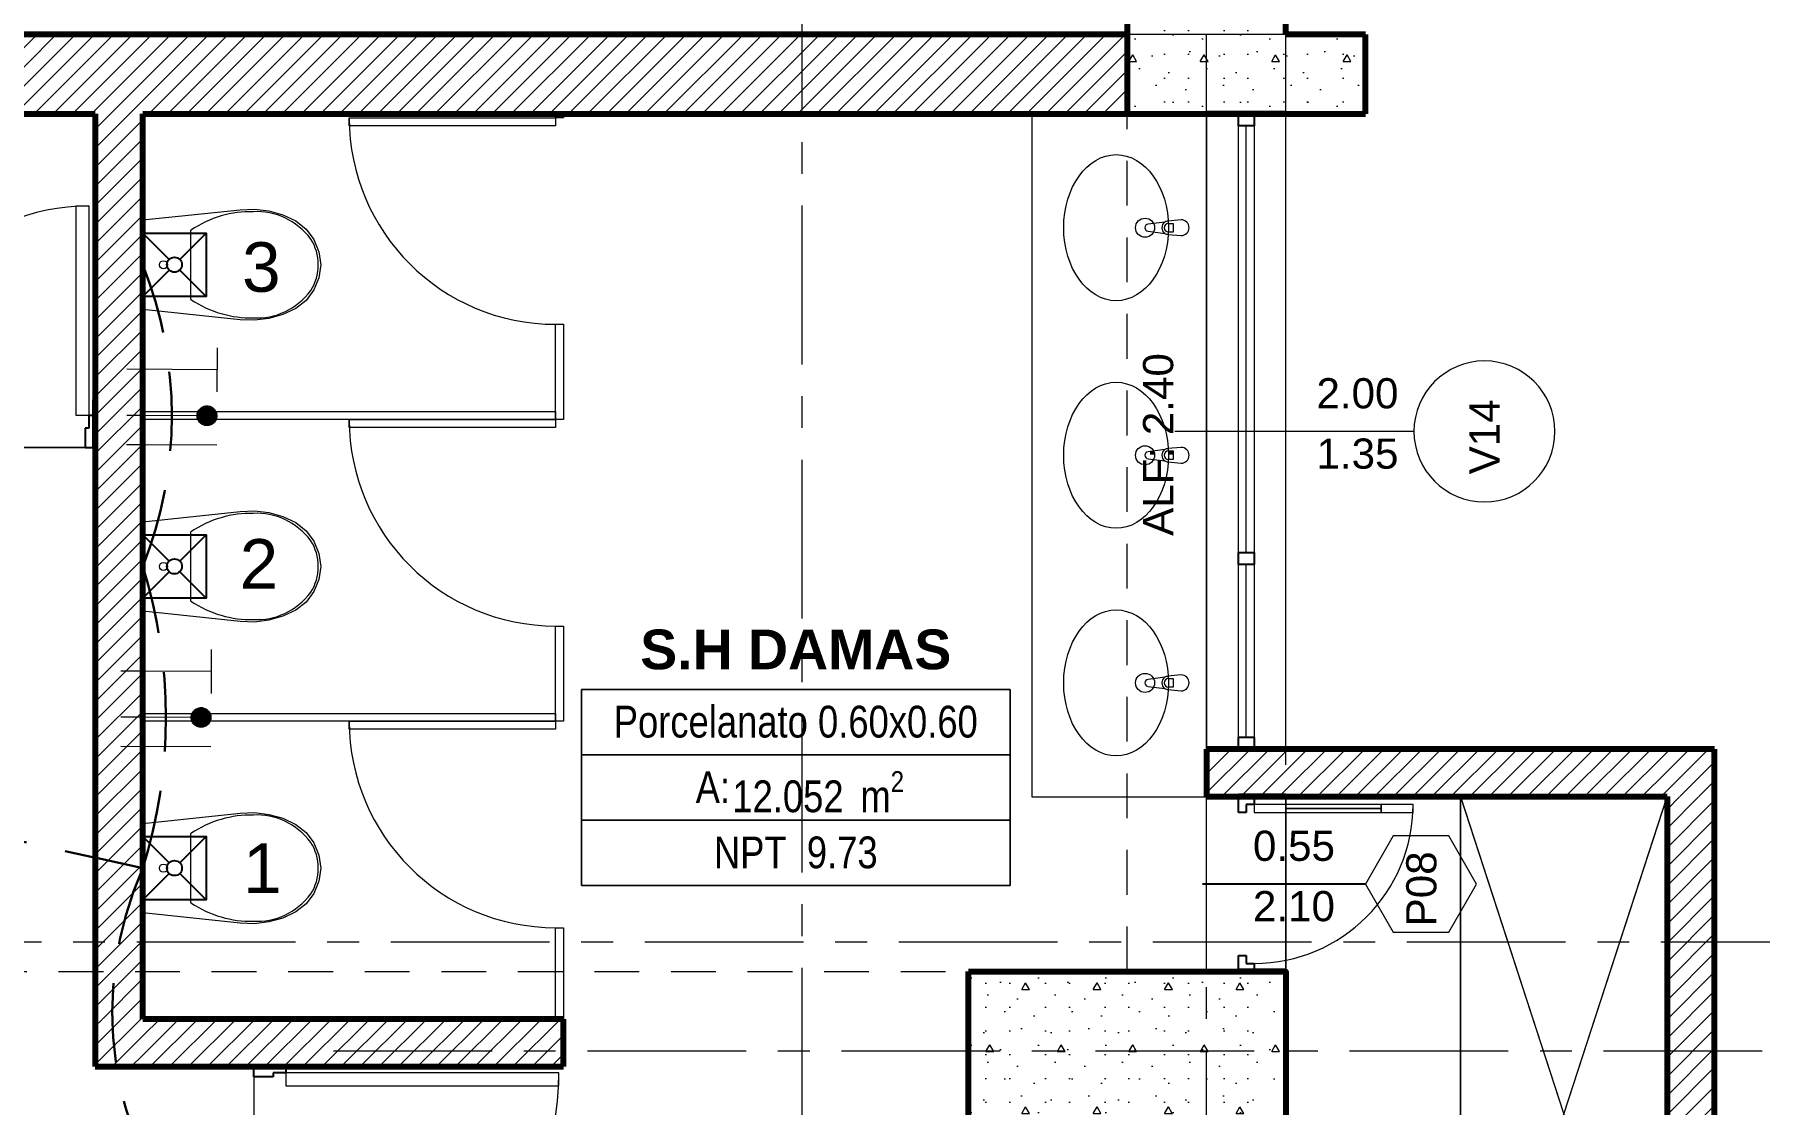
# Model space of a CAD drawing. Header units: inches. Extents: x -19 to 5698, y -728 to 92.
# Drawn here: x 232.63 to 238.06, y 16.98 to 20.35 of the extents above; entities that cross this region are included whole.
import ezdxf

# ---------------------------------------------------------------- set-up
doc = ezdxf.new("R2010")
doc.units = ezdxf.units.IN
doc.header["$MEASUREMENT"] = 0
doc.set_wipeout_variables(frame=1)
for name, pattern in [('ACAD_ISO04W100', [30, 24, -3, 0, -3]), ('HIDDEN', [0.375, 0.25, -0.125]), ('Hidden Line', [0.195611, 0.141111, -0.0545]), ('Línea Oculta', [0.195611, 0.141111, -0.0545]), ('Punto & Raya', [0.65, 0.5, -0.075, 0, -0.075]), ('Rayas', [0.282222, 0.141111, -0.141111]), ('RAYITAS', [0.375, 0.25, -0.125]), ('Wipeout_Contour', [1, 0, -1])]:
    doc.linetypes.add(name, pattern=pattern)
for name, color, linetype, lineweight in [('00 conduct tomacorr', 120, 'HIDDEN', 30), ('00 IE LUZ EMERGENCIA', 253, 'Continuous', 0), ('T-TECHO-E', 150, 'Continuous', 20), ('TOMACORRIENTE', 22, 'RAYITAS', 9)]:
    doc.layers.add(name, color=color, linetype=linetype, lineweight=lineweight)
for name, color, linetype in [('02 _ ARQ _ ALB _ Ejes Generales', 251, 'Continuous'), ('02 _ ARQ _ ZON _ Espacio.3D', 7, 'Continuous'), ('08 _ STR _ EXT _ 06 Columnas', 7, 'Continuous'), ('08 _ STR _ EXT _ 06 Elementos de Fachada', 7, 'Continuous'), ('08 _ STR _ EXT _ 07 Losa Aligerada', 7, 'Continuous'), ('08 _ STR _ EXT _ 09 Vigas', 251, 'Continuous'), ('Dibujo 2D - General', 7, 'Continuous'), ('Estructura - 04 MURO', 7, 'Continuous'), ('Fluxometro E. Baño', 140, 'Continuous'), ('Fluxometro E. Mingitorio', 117, 'Continuous'), ('Interior - Sanitarios', 7, 'Continuous'), ('Marcador - Secciones', 7, 'Continuous')]:
    doc.layers.add(name, color=color, linetype=linetype)
doc.styles.add('Annotative', font='arial.ttf')
doc.styles.add('Estilo_Generado_4', font='swisse.ttf')
doc.styles.add('Estilo_Generado_8', font='arialbd.ttf')
doc.styles.add('Estilo_Generado_9', font='ARIALN.TTF')
pattern_1 = [(0, (185.00004, 1e-08), (0, 0.3897114), [0.024375, -0.200625]), (0, (185.11254, 0.19486), (0, 0.3897114), [0.024375, -0.200625]), (60, (185.00004, 1e-08), (-0.3375, 0.1948557), [0.024375, -0.200625]), (60, (185.22504, 1e-08), (-0.3375, 0.1948557), [0.024375, -0.200625]), (120, (185.0244, 1e-08), (0.3375, 0.1948557), [0.024375, -0.200625]), (120, (185.2494, 1e-08), (0.3375, 0.1948557), [0.024375, -0.200625]), (0, (185.00004, 0.0375), (0, 0.075), [0, -0.075, 0, -0.1125]), (45, (185.03754, 0.0375), (-0.05303301, 0.05303301), [0, -0.05625, 0, -0.09375])]
pattern_2 = [(45, (185.00004, 1e-08), (-0.030052038, 0.030052038), [])]

# ---------------------------------------------------------------- blocks, each defined once
blk = doc.blocks.new('Flux E Baño')
at = {"layer": 'Fluxometro E. Baño'}
for p, q in [((-0.075, 0.15), (-0.0126, 0.0876)), ((0.075, 0.15), (0.0126, 0.0876)), ((-0.0126, 0.0624), (-0.075, 0)), ((0.0126, 0.0624), (0.075, 0))]:
    blk.add_line(p, q, dxfattribs=at)
blk.add_lwpolyline([(-0.075, 0.15), (0.075, 0.15), (0.075, 0), (-0.075, 0)], close=True, dxfattribs=at)
at = {"layer": 'Fluxometro E. Baño', "color": 242, "true_color": 0xcd2027}
blk.add_circle((0, 0.075), 0.0178, dxfattribs=at)
blk = doc.blocks.new('a')
at = {"layer": 'TOMACORRIENTE', "ltscale": 0.05}
h = blk.add_hatch(color=4, dxfattribs=at)
edge = h.paths.add_edge_path()
edge.add_arc((0, 0.0752), 0.0211, 0, 360)
at = {"layer": 'TOMACORRIENTE', "color": 4}
for p, q in [((-0.1455, 0.0963), (-0.0515, 0.0963)), ((-0.0985, 0.0963), (-0.0985, -0.0966)), ((0, 0.0963), (0, -0.0963)), ((0.0623, -0.0963), (0.0623, 0.0963))]:
    blk.add_line(p, q, dxfattribs=at)
blk.add_circle((0, 0.0752), 0.0211, dxfattribs=at)
blk = doc.blocks.new('CABLE 3FACE')
at = {"layer": 'T-TECHO-E', "rotation": 59.94170052614085}
blk.add_blockref('a', (0, 0), dxfattribs=at)

msp = doc.modelspace()

# ---------------------------------------------------------------- hatches: boundary and pattern name
at = {"layer": '08 _ STR _ EXT _ 06 Columnas', "linetype": 'Continuous', "lineweight": 9}
h = msp.add_hatch(dxfattribs=at)
h.set_pattern_fill('HORMIGÓN_EN_MASA_0002', style=0, pattern_type=2)
h.set_pattern_definition(pattern_1)
h.paths.add_polyline_path([(235.57, 17.4), (235.57, 16.9), (236.07, 16.9), (236.07, 16.4), (236.57, 16.4), (236.57, 17.4)])
at = {"layer": '08 _ STR _ EXT _ 06 Elementos de Fachada', "linetype": 'Continuous', "lineweight": 9}
h = msp.add_hatch(dxfattribs=at)
h.set_pattern_fill('HORMIGÓN_EN_MASA_0002', color=250, style=0, pattern_type=2)
h.set_pattern_definition(pattern_1)
h.paths.add_polyline_path([(236.57, 20.1), (236.82, 20.1), (236.82, 20.35), (236.57, 20.35)])

# ---------------------------------------------------------------- linework, layer by layer
at = {"layer": '02 _ ARQ _ ZON _ Espacio.3D', "color": 251, "linetype": 'Continuous', "lineweight": 13}
for p, q in [((235.7014, 18.2878), (234.3511, 18.2878)), ((234.3511, 18.2878), (234.3511, 17.6701)), ((234.3511, 18.2878), (235.7014, 18.2878)), ((234.3511, 18.0819), (234.3511, 18.2878)), ((235.7014, 17.6701), (235.7014, 18.2878)), ((235.7014, 18.2878), (235.7014, 18.0819)), ((235.7014, 18.0819), (234.3511, 18.0819)), ((234.3511, 18.0819), (235.7014, 18.0819)), ((234.3511, 17.876), (234.3511, 18.0819)), ((235.7014, 18.0819), (235.7014, 17.876)), ((235.7014, 17.876), (234.3511, 17.876)), ((234.3511, 17.876), (235.7014, 17.876)), ((234.3511, 17.6701), (234.3511, 17.876)), ((235.7014, 17.876), (235.7014, 17.6701)), ((234.3511, 17.6701), (235.7014, 17.6701)), ((235.7014, 17.6701), (234.3511, 17.6701))]:
    msp.add_line(p, q, dxfattribs=at)
at = {"layer": '02 _ ARQ _ ZON _ Espacio.3D', "color": 254, "linetype": 'Continuous', "lineweight": 0, "flags": 128}
msp.add_lwpolyline([(205.07, 17.4), (229.57, 17.4), (229.57, 16.25), (230.77, 16.25), (230.77, 15.5372), (232.42, 15.5372), (232.42, 15.1499), (233.32, 15.1499), (233.3204, 17.1), (232.82, 17.1), (232.82, 19.05), (230.67, 19.05), (230.67, 20.35), (231.67, 20.35), (231.67, 22.25), (231.17, 22.25), (231.17, 22.7), (231.67, 22.7), (231.67, 24.4), (231.17, 24.4), (231.17, 24.85), (231.67, 24.85), (231.67, 29.7), (208.07, 29.7)], dxfattribs=at)
at = {"layer": '02 _ ARQ _ ZON _ Espacio.3D', "color": 9, "linetype": 'Continuous', "lineweight": 5, "flags": 128}
for points in [[(230.82, 19.2), (232.12, 19.2), (232.12, 19.05), (232.82, 19.05), (232.82, 20.1), (230.82, 20.1)], [(232.97, 20.1), (232.97, 17.2499), (234.295, 17.2499), (234.295, 17.0999), (233.32, 17.0999), (233.32, 16.1999), (236.32, 16.1999), (236.32, 16.4), (236.07, 16.4), (236.07, 16.9), (235.57, 16.9), (235.57, 17.4), (236.32, 17.4), (236.32, 20.1)]]:
    msp.add_lwpolyline(points, close=True, dxfattribs=at)
at = {"layer": '08 _ STR _ EXT _ 06 Columnas', "color": 7, "linetype": 'Continuous', "lineweight": 80, "flags": 128}
msp.add_lwpolyline([(236.57, 20.1), (236.57, 20.1)], dxfattribs=at)
msp.add_lwpolyline([(235.57, 17.4), (236.57, 17.4), (236.57, 16.4), (236.07, 16.4), (236.07, 16.9), (235.57, 16.9)], close=True, dxfattribs=at)
at = {"layer": '08 _ STR _ EXT _ 06 Elementos de Fachada', "color": 7, "linetype": 'Continuous', "lineweight": 80, "flags": 128}
for points in [[(236.82, 20.35), (236.57, 20.35)], [(236.82, 20.1), (236.82, 20.35)], [(236.57, 20.1), (236.82, 20.1)]]:
    msp.add_lwpolyline(points, dxfattribs=at)
at = {"layer": '08 _ STR _ EXT _ 07 Losa Aligerada', "color": 7, "linetype": 'Rayas', "lineweight": 18, "flags": 128}
msp.add_lwpolyline([(193.22, 11.97, 1.049431), (198.7937, 6.3), (209.6003, 6.3), (209.6003, 6.2005), (214.7981, 6.2005), (214.7981, 7.2), (222.07, 7.2), (222.07, 5.6637), (223.2699, 5.6637), (223.2699, 4.2), (228.3699, 4.2), (228.3699, 5.6637), (229.57, 5.6637), (229.57, 7.2), (236.57, 7.2), (236.57, 14.9999), (236.57, 15.1499), (236.57, 15.1499), (236.57, 15.7999), (236.57, 15.7999), (236.57, 18.1001), (236.57, 20.35), (234.07, 20.35), (231.67, 20.35), (231.67, 22.35), (231.67, 22.6), (231.67, 24.5), (231.67, 24.75), (231.67, 26.75), (236.57, 26.75), (236.57, 29.7), (236.57, 35.2005), (236.57, 39.9), (228.67, 39.9), (223.5529, 39.9), (223.5529, 40.9), (218.9324, 40.9), (218.9324, 39.9), (208.37, 39.9), (208.37, 41.4352), (207.42, 41.4352), (207.42, 42.9), (202.22, 42.9), (202.22, 41.4352), (201.2699, 41.4352), (201.2699, 39.9), (196.2701, 39.9), (196.2701, 41.1), (192.8701, 41.1), (192.8701, 37.7), (194.07, 37.7), (194.07, 33.9), (193.17, 33.9), (193.17, 21.2663), (193.22, 21.2663)], format="xyb", close=True, dxfattribs=at)
at = {"layer": '08 _ STR _ EXT _ 07 Losa Aligerada', "color": 7, "linetype": 'Continuous', "lineweight": 18, "flags": 128}
msp.add_lwpolyline([(228.3699, 4.4445), (229.37, 4.4445), (229.37, 7.2), (236.57, 7.2), (236.57, 14.9999), (236.57, 15.1499), (236.57, 15.1499), (236.57, 15.7999), (236.57, 15.7999), (236.57, 18.1001), (236.57, 20.35), (234.07, 20.35), (231.67, 20.35), (231.67, 22.35), (231.67, 22.6), (231.67, 24.5), (231.67, 24.75), (231.67, 26.75), (236.07, 26.75), (236.57, 26.75), (236.57, 39.9)], dxfattribs=at)
for points in [[(237.92, 18.1001), (236.57, 18.1001), (236.57, 15.7999), (237.77, 15.7999), (237.77, 15.1499), (236.57, 15.1499), (236.57, 14.9999), (237.92, 14.9999)], [(237.12, 17.9499), (237.77, 17.9499), (237.77, 15.9499), (237.12, 15.9499)]]:
    msp.add_lwpolyline(points, close=True, dxfattribs=at)
at = {"layer": 'Estructura - 04 MURO', "color": 251, "linetype": 'Línea Oculta', "lineweight": 13}
msp.add_line((236.52, 20.35), (236.37, 20.35), dxfattribs=at)
msp.add_line((236.52, 20.35), (236.37, 20.35), dxfattribs=at)
at = {"layer": 'Estructura - 04 MURO', "color": 7, "linetype": 'Continuous', "lineweight": 80}
for p, q in [((236.42, 20.1), (236.32, 20.1)), ((236.42, 20.1), (236.32, 20.1)), ((236.47, 20.1), (236.42, 20.1)), ((236.47, 20.1), (236.42, 20.1)), ((236.47, 20.1), (236.42, 20.1)), ((236.57, 20.1), (236.47, 20.1)), ((236.57, 20.1), (236.47, 20.1)), ((232.82, 19.15), (232.82, 19.2)), ((232.82, 19.15), (232.82, 19.2)), ((232.82, 19.05), (232.82, 19.15)), ((232.82, 19.05), (232.82, 19.15)), ((232.82, 19.05), (232.82, 19.15)), ((236.47, 17.4), (236.42, 17.4)), ((236.47, 17.4), (236.42, 17.4)), ((236.47, 17.4), (236.42, 17.4)), ((236.57, 17.4), (236.47, 17.4)), ((236.57, 17.4), (236.47, 17.4))]:
    msp.add_line(p, q, dxfattribs=at)
at = {"layer": 'Estructura - 04 MURO', "color": 165, "linetype": 'Continuous', "lineweight": 25}
for p, q in [((236.42, 20.0625), (236.42, 20.1)), ((236.47, 20.0625), (236.42, 20.0625)), ((236.47, 20.1), (236.47, 20.0625)), ((232.82, 19.15), (232.8, 19.15)), ((232.8, 19.15), (232.8, 19.11)), ((232.82, 19.05), (232.82, 19.15)), ((232.8, 19.11), (232.788, 19.11)), ((232.788, 19.11), (232.788, 19.05)), ((232.788, 19.05), (232.82, 19.05)), ((236.42, 18.7), (236.42, 18.7188)), ((236.42, 18.7188), (236.47, 18.7188)), ((236.42, 18.6813), (236.42, 18.7)), ((236.47, 18.7188), (236.47, 18.7)), ((236.47, 18.7), (236.47, 18.6813)), ((236.47, 18.6813), (236.42, 18.6813)), ((236.42, 18.1376), (236.47, 18.1376)), ((236.445, 17.9001), (236.42, 17.9001)), ((236.42, 17.45), (236.445, 17.45)), ((236.42, 17.4), (236.42, 17.45)), ((236.445, 17.45), (236.445, 17.425)), ((236.47, 17.4), (236.42, 17.4)), ((236.445, 17.425), (236.47, 17.425)), ((236.47, 17.425), (236.47, 17.4)), ((233.38, 17.0679), (233.32, 17.0679))]:
    msp.add_line(p, q, dxfattribs=at)
at = {"layer": 'Estructura - 04 MURO', "color": 165, "linetype": 'Continuous', "lineweight": 15}
for p, q in [((236.42, 18.7188), (236.42, 20.0625)), ((236.445, 18.7188), (236.445, 20.0625)), ((236.47, 20.0625), (236.47, 18.7188)), ((232.76, 19.15), (232.76, 19.81)), ((232.76, 19.81), (232.8, 19.81)), ((232.8, 19.81), (232.8, 19.15)), ((232.8, 19.15), (232.76, 19.15)), ((236.9731, 19.1), (236.22, 19.1)), ((236.42, 18.1376), (236.42, 18.6813)), ((236.445, 18.1376), (236.445, 18.6813)), ((236.47, 18.6813), (236.47, 18.1376)), ((236.47, 17.9001), (236.57, 17.9001)), ((236.8701, 17.9126), (236.57, 17.9126)), ((236.8701, 17.9001), (236.9701, 17.9001)), ((233.42, 17.0399), (234.28, 17.0399))]:
    msp.add_line(p, q, dxfattribs=at)
at = {"layer": 'Estructura - 04 MURO', "color": 152, "linetype": 'Continuous', "lineweight": 25}
msp.add_line((236.82, 17.675), (236.3075, 17.675), dxfattribs=at)
at = {"layer": 'Estructura - 04 MURO', "color": 251, "linetype": 'Continuous', "lineweight": 13, "flags": 128}
msp.add_lwpolyline([(237.195, 18.8781, 1), (237.195, 19.322, 1)], format="xyb", close=True, dxfattribs=at)
at = {"layer": 'Estructura - 04 MURO', "color": 165, "linetype": 'Continuous', "lineweight": 15, "flags": 128}
msp.add_lwpolyline([(236.8701, 17.9126), (236.57, 17.9126), (236.57, 17.9001), (236.8701, 17.9001)], close=True, dxfattribs=at)
at = {"layer": 'Estructura - 04 MURO', "color": 251, "linetype": 'Continuous', "lineweight": 13, "flags": 128}
msp.add_lwpolyline([(237.17, 17.675), (237.0825, 17.8266), (236.9075, 17.8266), (236.82, 17.675), (236.9075, 17.5235), (237.0825, 17.5235)], close=True, dxfattribs=at)
at = {"layer": 'Estructura - 04 MURO', "color": 165, "linetype": 'Continuous', "lineweight": 15}
msp.add_arc((232.8, 19.15), 0.66, 90, 180, dxfattribs=at)
at = {"layer": 'Interior - Sanitarios', "color": 205, "linetype": 'Continuous', "lineweight": 13}
for p, q in [((235.77, 20.1), (235.77, 17.95)), ((235.77, 20.1), (236.32, 20.1)), ((236.32, 20.1), (236.32, 17.95)), ((236.2002, 19.7553), (236.2151, 19.7553)), ((236.2151, 19.7281), (236.2002, 19.7281)), ((236.2151, 19.7553), (236.2151, 19.7281)), ((236.2002, 19.0386), (236.2151, 19.0386)), ((236.2151, 19.0386), (236.2151, 19.0114)), ((236.2151, 19.0114), (236.2002, 19.0114)), ((236.2002, 18.3219), (236.2151, 18.3219)), ((236.2151, 18.3219), (236.2151, 18.2947)), ((236.2151, 18.2947), (236.2002, 18.2947)), ((235.77, 17.95), (236.32, 17.95))]:
    msp.add_line(p, q, dxfattribs=at)
at = {"layer": 'Interior - Sanitarios', "color": 251, "linetype": 'Continuous', "lineweight": 13}
for p, q in [((233.1214, 19.6249), (233.1214, 19.7339)), ((233.1214, 19.516), (233.1214, 19.6249)), ((233.1214, 18.6749), (233.1214, 18.7839)), ((233.1214, 18.566), (233.1214, 18.6749)), ((233.1214, 17.7249), (233.1214, 17.8339)), ((233.1214, 17.616), (233.1214, 17.7249))]:
    msp.add_line(p, q, dxfattribs=at)
at = {"layer": 'Interior - Sanitarios', "color": 175, "linetype": 'Continuous', "lineweight": 13}
for p, q in [((234.27, 19.1499), (234.27, 19.4374)), ((234.27, 19.4374), (234.295, 19.4374)), ((234.295, 19.4374), (234.295, 19.1499)), ((234.27, 19.1374), (234.27, 19.1499)), ((234.295, 19.1374), (234.27, 19.1374)), ((234.295, 19.1499), (234.295, 19.1374)), ((234.27, 18.1999), (234.27, 18.4874)), ((234.27, 18.4874), (234.295, 18.4874)), ((234.295, 18.4874), (234.295, 18.1999)), ((234.27, 18.1874), (234.27, 18.1999)), ((234.295, 18.1999), (234.295, 18.1874)), ((234.295, 18.1874), (234.27, 18.1874))]:
    msp.add_line(p, q, dxfattribs=at)
at = {"layer": 'Interior - Sanitarios', "color": 7, "linetype": 'Continuous', "lineweight": 13, "flags": 128}
for points in [[(234.27, 20.0624), (233.62, 20.0624), (233.62, 20.0874), (234.27, 20.0874)], [(234.27, 19.1124), (233.62, 19.1124), (233.62, 19.1374), (234.27, 19.1374)], [(234.27, 18.1624), (233.62, 18.1624), (233.62, 18.1874), (234.27, 18.1874)]]:
    msp.add_lwpolyline(points, close=True, dxfattribs=at)
at = {"layer": 'Interior - Sanitarios', "color": 175, "linetype": 'Continuous', "lineweight": 13, "flags": 128}
for points in [[(234.295, 20.0874), (234.27, 20.0874), (234.27, 20.0999), (234.295, 20.0999)], [(232.97, 19.1374), (232.97, 19.1624), (234.27, 19.1624), (234.27, 19.1374)], [(232.97, 18.1874), (232.97, 18.2124), (234.27, 18.2124), (234.27, 18.1874)], [(234.295, 17.2499), (234.27, 17.2499), (234.27, 17.5374), (234.295, 17.5374)]]:
    msp.add_lwpolyline(points, close=True, dxfattribs=at)
at = {"layer": 'Interior - Sanitarios', "color": 251, "linetype": 'Continuous', "lineweight": 13, "flags": 128}
for points in [[(233.3668, 19.7944), (233.4103, 19.7819), (233.4514, 19.7629), (233.4839, 19.7373), (233.5089, 19.7043), (233.5246, 19.666), (233.53, 19.6249), (233.5246, 19.5839), (233.5089, 19.5456), (233.4839, 19.5125), (233.4514, 19.4869), (233.4103, 19.4679), (233.3668, 19.4555), (233.3218, 19.45), (233.2766, 19.4516), (232.97, 19.484), (232.97, 19.7659), (233.2766, 19.7983), (233.3218, 19.7998)], [(233.3668, 18.8444), (233.4103, 18.8319), (233.4514, 18.8129), (233.4839, 18.7873), (233.5089, 18.7543), (233.5246, 18.716), (233.53, 18.6749), (233.5246, 18.6339), (233.5089, 18.5956), (233.4839, 18.5625), (233.4514, 18.5369), (233.4103, 18.5179), (233.3668, 18.5055), (233.3218, 18.5), (233.2766, 18.5016), (232.97, 18.534), (232.97, 18.8159), (233.2766, 18.8483), (233.3218, 18.8498)], [(233.3668, 17.8944), (233.4103, 17.8819), (233.4514, 17.8629), (233.4839, 17.8373), (233.5089, 17.8043), (233.5246, 17.766), (233.53, 17.7249), (233.5246, 17.6839), (233.5089, 17.6456), (233.4839, 17.6125), (233.4514, 17.5869), (233.4103, 17.5679), (233.3668, 17.5555), (233.3218, 17.55), (233.2766, 17.5516), (232.97, 17.584), (232.97, 17.8659), (233.2766, 17.8983), (233.3218, 17.8998)]]:
    msp.add_lwpolyline(points, close=True, dxfattribs=at)
at = {"layer": 'Interior - Sanitarios', "color": 205, "linetype": 'Continuous', "lineweight": 13, "flags": 128}
for points in [[(236.24, 19.7667), (236.1981, 19.7627, 0.12102), (236.1886, 19.7594), (236.1356, 19.7528, 0.882566), (236.1356, 19.7306), (236.1886, 19.7239, 0.12102), (236.1981, 19.7207), (236.24, 19.7167, 1)], [(236.24, 19.05), (236.1981, 19.046, 0.12102), (236.1886, 19.0427), (236.1356, 19.0361, 0.882566), (236.1356, 19.0139), (236.1886, 19.0073, 0.12102), (236.1981, 19.004), (236.24, 19, 1)], [(236.24, 18.3333), (236.1981, 18.3293, 0.12102), (236.1886, 18.3261), (236.1356, 18.3194, 0.882566), (236.1356, 18.2972), (236.1886, 18.2906, 0.12102), (236.1981, 18.2873), (236.24, 18.2833, 1)]]:
    msp.add_lwpolyline(points, format="xyb", close=True, dxfattribs=at)
at = {"layer": 'Interior - Sanitarios', "color": 205, "linetype": 'Continuous', "lineweight": 13}
for centre in [(236.1261, 19.7417), (236.1261, 19.025), (236.1261, 18.3083)]:
    msp.add_circle(centre, 0.03, dxfattribs=at)
at = {"layer": 'Interior - Sanitarios', "color": 251, "linetype": 'Continuous', "lineweight": 13}
for centre in [(233.035, 19.6249), (233.035, 18.6749), (233.035, 17.7249)]:
    msp.add_circle(centre, 0.0127, dxfattribs=at)
at = {"layer": 'Interior - Sanitarios', "color": 7, "linetype": 'Continuous', "lineweight": 13}
for centre in [(234.27, 20.0874), (234.27, 19.1374), (234.27, 18.1874)]:
    msp.add_arc(centre, 0.65, 180, 270, dxfattribs=at)
at = {"layer": 'Interior - Sanitarios', "color": 205, "linetype": 'Continuous', "lineweight": 13}
for centre, radius, start, end in [((236.2, 19.7417), 0.0211, 122.771, 237.229), ((236.2002, 19.7417), 0.0136, 90, 270), ((236.2, 19.025), 0.0211, 122.771, 237.229), ((236.2002, 19.025), 0.0136, 90, 270), ((236.2, 18.3083), 0.0211, 122.771, 237.229), ((236.2002, 18.3083), 0.0136, 90, 270)]:
    msp.add_arc(centre, radius, start, end, dxfattribs=at)
for centre in [(236.035, 19.7417), (236.035, 19.025), (236.035, 18.3083)]:
    msp.add_ellipse(centre, major_axis=(0, 0.23), ratio=0.717391, dxfattribs=at)
at = {"layer": 'Interior - Sanitarios', "color": 251, "linetype": 'Continuous', "lineweight": 13}
for centre, major_axis, start_param, end_param in [((233.3095, 19.3668), (0, 0.4253), 6.259569, 6.81259), ((233.3308, 19.5355), (0, 0.2569), 5.438328, 6.338917), ((233.4012, 19.6241), (0, 0.1385), 4.71825, 5.344893), ((233.4012, 19.6257), (0, 0.1385), 4.079884, 4.706528), ((233.3095, 19.883), (0, 0.4253), 2.61219, 3.165211), ((233.3308, 19.7144), (0, 0.2569), 3.085865, 3.986454), ((233.3095, 18.4168), (0, 0.4253), 6.259569, 6.81259), ((233.3308, 18.5855), (0, 0.2569), 5.438328, 6.338917), ((233.4012, 18.6741), (0, 0.1385), 4.71825, 5.344893), ((233.4012, 18.6757), (0, 0.1385), 4.079884, 4.706528), ((233.3308, 18.7644), (0, 0.2569), 3.085865, 3.986454), ((233.3095, 18.933), (0, 0.4253), 2.61219, 3.165211), ((233.3095, 17.4668), (0, 0.4253), 6.259569, 6.81259), ((233.3308, 17.6355), (0, 0.2569), 5.438328, 6.338917), ((233.4012, 17.7241), (0, 0.1385), 4.71825, 5.344893), ((233.4012, 17.7257), (0, 0.1385), 4.079884, 4.706528), ((233.3095, 17.983), (0, 0.4253), 2.61219, 3.165211), ((233.3308, 17.8144), (0, 0.2569), 3.085865, 3.986454)]:
    msp.add_ellipse(centre, major_axis=major_axis, ratio=0.875546, start_param=start_param, end_param=end_param, dxfattribs=at)

# ---------------------------------------------------------------- texts
at = {"layer": '00 IE LUZ EMERGENCIA', "style": 'Annotative'}
for tag, p in [('3', (233.2824, 19.5398)), ('2', (233.2749, 18.6049)), ('1', (233.2859, 17.6464))]:
    msp.add_attdef(tag, p, '', height=0.1562, dxfattribs=at)
at = {"layer": '02 _ ARQ _ ZON _ Espacio.3D', "color": 251, "lineweight": 25, "attachment_point": 2}
for s, insert, char_height, style in [('\\A1;{\\pqc;\\pt0;\\fArial|b1|i0|c0|p34;S.H DAMAS}', (235.0262, 18.4762), 0.125, 'Estilo_Generado_8'), ('\\A1;{\\pqc;\\pt0;\\fArial Narrow|b0|i0|c0|p34;Porcelanato 0.60x0.60}', (235.0262, 18.2363), 0.1, 'Estilo_Generado_9'), ('\\A1;{\\pqc;\\pt0;\\fArial Narrow|b0|i0|c0|p34;A: }', (234.7651, 18.03), 0.1, 'Estilo_Generado_9'), ('\\A1;{\\pqc;\\pt0,0.3;\\fArial Narrow|b0|i0|c0|p34;12.052\\fArial Narrow|b0|i0|c0|p34;\\A1{\\H.66x;\\S^  ;}\\fArial Narrow|b0|i0|c0|p34; m\\fArial Narrow|b0|i0|c0|p34;\\A1{\\H.66x;\\S2^  ;}}', (235.0968, 18.0304), 0.1, 'Estilo_Generado_9'), ('\\A1;{\\pqc;\\pt0;\\fArial Narrow|b0|i0|c0|p34;NPT  9.73}', (235.0262, 17.8246), 0.1, 'Estilo_Generado_9')]:
    msp.add_mtext(s, dxfattribs=dict(at, insert=insert, char_height=char_height, style=style))
at = {"layer": 'Estructura - 04 MURO', "color": 251, "lineweight": 25, "char_height": 0.095, "attachment_point": 7, "style": 'Estilo_Generado_4'}
for s, insert, rotation in [('\\A1;{\\pql;\\pt0;\\fSwis721 Ex BT|b0|i0|c0|p34;ALF: 2.40\\fSwis721 Ex BT|b0|i0|c0|p34;\\A1{\\H.66x;\\S^  ;}\\fSwis721 Ex BT|b0|i0|c0|p34;\\fSwis721 Ex BT|b0|i0|c0|p34;}', (236.2425, 18.7713), 89.9997), ('\\A1;{\\pql;\\pt0;\\fSwis721 Ex BT|b0|i0|c0|p34;2.00\\fSwis721 Ex BT|b0|i0|c0|p34;\\A1{\\H.66x;\\S^  ;}\\fSwis721 Ex BT|b0|i0|c0|p34;\\fSwis721 Ex BT|b0|i0|c0|p34;}', (236.666, 19.1451), 359.9997), ('\\A1;{\\pql;\\pt0;\\fSwis721 Ex BT|b0|i0|c0|p34;V14\\fSwis721 Ex BT|b0|i0|c0|p34;\\fSwis721 Ex BT|b0|i0|c0|p34;\\fSwis721 Ex BT|b0|i0|c0|p34;}', (237.2425, 18.965), 89.9997), ('\\A1;{\\pql;\\pt0;\\fSwis721 Ex BT|b0|i0|c0|p34;1.35\\fSwis721 Ex BT|b0|i0|c0|p34;\\A1{\\H.66x;\\S^  ;}\\fSwis721 Ex BT|b0|i0|c0|p34;\\fSwis721 Ex BT|b0|i0|c0|p34;}', (236.666, 18.9551), 359.9997), ('\\A1;{\\pql;\\pt0;\\fSwis721 Ex BT|b0|i0|c0|p34;P08\\fSwis721 Ex BT|b0|i0|c0|p34;\\fSwis721 Ex BT|b0|i0|c0|p34;\\fSwis721 Ex BT|b0|i0|c0|p34;}', (237.045, 17.5417), 90)]:
    msp.add_mtext(s, dxfattribs=dict(at, insert=insert, rotation=rotation))
for s, insert in [('\\A1;{\\pql;\\pt0;\\fSwis721 Ex BT|b0|i0|c0|p34;0.55\\fSwis721 Ex BT|b0|i0|c0|p34;\\A1{\\H.66x;\\S^  ;}\\fSwis721 Ex BT|b0|i0|c0|p34;\\fSwis721 Ex BT|b0|i0|c0|p34;}', (236.466, 17.7201)), ('\\A1;{\\pql;\\pt0;\\fSwis721 Ex BT|b0|i0|c0|p34;2.10\\fSwis721 Ex BT|b0|i0|c0|p34;\\A1{\\H.66x;\\S^  ;}\\fSwis721 Ex BT|b0|i0|c0|p34;\\fSwis721 Ex BT|b0|i0|c0|p34;}', (236.466, 17.5301))]:
    msp.add_mtext(s, dxfattribs=dict(at, insert=insert))

# ---------------------------------------------------------------- next in the draw order: wipeouts: each hides what was drawn before it
at = {"color": 254, "linetype": 'Wipeout_Contour', "lineweight": 0, "ltscale": 6626.746294}
msp.add_wipeout([(230.82, 20.1), (236.07, 20.1), (236.07, 20.35), (230.82, 20.35)], dxfattribs=at).dxf.layer = 'Estructura - 04 MURO'
at = {"color": 254, "linetype": 'Wipeout_Contour', "lineweight": 0, "ltscale": 6638.64397}
msp.add_wipeout([(236.32, 18.1001), (236.32, 17.9501), (236.57, 17.9501), (236.57, 18.1001)], dxfattribs=at).dxf.layer = 'Estructura - 04 MURO'
at = {"color": 254, "linetype": 'Wipeout_Contour', "lineweight": 0, "ltscale": 4983.613959}
msp.add_wipeout([(237.77, 17.9501), (237.92, 18.1001), (237.77, 18.1001)], dxfattribs=at).dxf.layer = 'Estructura - 04 MURO'
at = {"color": 254, "linetype": 'Wipeout_Contour', "lineweight": 0, "ltscale": 4967.875553}
msp.add_wipeout([(232.97, 17.2499), (232.82, 17.0999), (232.97, 17.0999)], dxfattribs=at).dxf.layer = 'Estructura - 04 MURO'

# ---------------------------------------------------------------- next in the draw order: hatches: boundary and pattern name
at = {"layer": '08 _ STR _ EXT _ 06 Columnas', "linetype": 'Continuous', "lineweight": 9}
h = msp.add_hatch(dxfattribs=at)
h.set_pattern_fill('HORMIGÓN_EN_MASA_0002', style=0, pattern_type=2)
h.set_pattern_definition(pattern_1)
h.paths.add_polyline_path([(236.07, 20.7), (236.07, 20.1), (236.57, 20.1), (236.57, 20.35), (236.57, 20.35), (236.57, 20.7)])
at = {"layer": 'Estructura - 04 MURO', "linetype": 'Continuous', "lineweight": 5}
h = msp.add_hatch(dxfattribs=at)
h.set_pattern_fill('LADRILLO_COMÚN_0002', color=250, style=0, pattern_type=2)
h.set_pattern_definition(pattern_2)
h.paths.add_polyline_path([(230.82, 20.1), (236.07, 20.1), (236.07, 20.35), (230.82, 20.35)])
h = msp.add_hatch(dxfattribs=at)
h.set_pattern_fill('LADRILLO_COMÚN_0002', color=250, style=0, pattern_type=2)
h.set_pattern_definition(pattern_2)
h.paths.add_polyline_path([(236.32, 18.1001), (236.32, 17.9501), (236.57, 17.9501), (236.57, 18.1001)])
h = msp.add_hatch(dxfattribs=at)
h.set_pattern_fill('LADRILLO_COMÚN_0002', color=250, style=0, pattern_type=2)
h.set_pattern_definition(pattern_2)
h.paths.add_polyline_path([(237.77, 17.9501), (237.92, 18.1001), (237.77, 18.1001)])
h = msp.add_hatch(dxfattribs=at)
h.set_pattern_fill('LADRILLO_COMÚN_0002', color=250, style=0, pattern_type=2)
h.set_pattern_definition(pattern_2)
h.paths.add_polyline_path([(232.97, 17.2499), (232.82, 17.0999), (232.97, 17.0999)])

# ---------------------------------------------------------------- next in the draw order: linework, layer by layer
at = {"layer": '02 _ ARQ _ ALB _ Ejes Generales', "color": 251, "linetype": 'Punto & Raya', "lineweight": 13, "true_color": 0x636466}
msp.add_line((236.32, 3.05), (236.32, 44.9), dxfattribs=at)
at = {"layer": '08 _ STR _ EXT _ 06 Columnas', "color": 7, "linetype": 'Continuous', "lineweight": 80, "flags": 128}
msp.add_lwpolyline([(236.57, 20.35), (236.57, 20.7), (236.07, 20.7), (236.07, 20.1), (236.57, 20.1)], dxfattribs=at)
at = {"layer": '08 _ STR _ EXT _ 09 Vigas', "color": 251, "linetype": 'Hidden Line', "lineweight": 13, "true_color": 0x636466}
msp.add_line((236.07, 17.4), (236.07, 20.35), dxfattribs=at)
at = {"layer": 'Estructura - 04 MURO', "color": 165, "linetype": 'Continuous', "lineweight": 15}
for p, q in [((236.32, 18.1001), (236.32, 20.1)), ((236.57, 18.1001), (236.57, 20.1)), ((236.47, 17.9251), (236.47, 17.9001))]:
    msp.add_line(p, q, dxfattribs=at)
at = {"layer": 'Estructura - 04 MURO', "color": 7, "linetype": 'Continuous', "lineweight": 80}
for p, q in [((236.42, 18.1001), (236.32, 18.1001)), ((236.42, 18.1001), (236.32, 18.1001)), ((236.47, 18.1001), (236.42, 18.1001)), ((236.47, 18.1001), (236.42, 18.1001)), ((236.47, 18.1001), (236.42, 18.1001)), ((236.57, 18.1001), (236.47, 18.1001)), ((236.57, 18.1001), (236.47, 18.1001)), ((236.47, 17.9501), (236.42, 17.9501)), ((236.47, 17.9501), (236.42, 17.9501)), ((236.47, 17.9501), (236.42, 17.9501))]:
    msp.add_line(p, q, dxfattribs=at)
at = {"layer": 'Estructura - 04 MURO', "color": 165, "linetype": 'Continuous', "lineweight": 25}
for p, q in [((236.42, 18.1001), (236.42, 18.1376)), ((236.47, 18.1376), (236.47, 18.1001)), ((236.42, 17.9501), (236.47, 17.9501)), ((236.42, 17.9001), (236.42, 17.9501)), ((236.47, 17.9501), (236.47, 17.9251)), ((236.47, 17.9251), (236.445, 17.9251)), ((236.445, 17.9251), (236.445, 17.9001))]:
    msp.add_line(p, q, dxfattribs=at)
at = {"layer": 'Estructura - 04 MURO', "color": 7, "linetype": 'Continuous', "lineweight": 80, "flags": 128}
for points in [[(236.07, 20.35), (230.67, 20.35)], [(230.82, 20.1), (232.82, 20.1)], [(232.97, 20.1), (236.07, 20.1)], [(236.32, 18.1001), (236.32, 17.9501)], [(236.32, 17.9501), (236.57, 17.9501)]]:
    msp.add_lwpolyline(points, dxfattribs=at)
at = {"layer": 'Marcador - Secciones', "color": 251, "linetype": 'Punto & Raya', "lineweight": 13, "true_color": 0x636466}
msp.add_line((235.0454, 46.2111), (235.0454, 0.9472), dxfattribs=at)

# ---------------------------------------------------------------- next in the draw order: wipeouts: each hides what was drawn before it
at = {"color": 254, "linetype": 'Wipeout_Contour', "lineweight": 0, "ltscale": 6624.476056}
msp.add_wipeout([(232.97, 17.2499), (232.97, 20.1), (232.82, 20.1), (232.82, 17.2499)], dxfattribs=at).dxf.layer = 'Estructura - 04 MURO'
at = {"color": 254, "linetype": 'Wipeout_Contour', "lineweight": 0, "ltscale": 6644.184616}
msp.add_wipeout([(237.77, 17.9501), (237.77, 15.1499), (237.92, 15.1499), (237.92, 17.9501)], dxfattribs=at).dxf.layer = 'Estructura - 04 MURO'

# ---------------------------------------------------------------- next in the draw order: hatches: boundary and pattern name
at = {"layer": 'Estructura - 04 MURO', "linetype": 'Continuous', "lineweight": 5}
h = msp.add_hatch(dxfattribs=at)
h.set_pattern_fill('LADRILLO_COMÚN_0002', color=250, style=0, pattern_type=2)
h.set_pattern_definition(pattern_2)
h.paths.add_polyline_path([(232.97, 17.2499), (232.97, 20.1), (232.82, 20.1), (232.82, 17.2499)])
h = msp.add_hatch(dxfattribs=at)
h.set_pattern_fill('LADRILLO_COMÚN_0002', color=250, style=0, pattern_type=2)
h.set_pattern_definition(pattern_2)
h.paths.add_polyline_path([(237.77, 17.9501), (237.77, 15.1499), (237.92, 15.1499), (237.92, 17.9501)])

# ---------------------------------------------------------------- next in the draw order: linework, layer by layer
at = {"layer": '00 conduct tomacorr'}
for centre, radius, start, end in [((231.7781, 19.15), 1.283, 338.2721, 21.727), ((231.4506, 18.1999), 1.5919, 342.6394, 17.3606), ((227.3117, -6.1009, -0.0006), 24.4885, 76.64059, 106.32724)]:
    msp.add_arc(centre, radius, start, end, dxfattribs=at)
at = {"layer": '08 _ STR _ EXT _ 09 Vigas', "color": 251, "linetype": 'Hidden Line', "lineweight": 13, "true_color": 0x636466}
msp.add_line((229.57, 17.4), (236.07, 17.4), dxfattribs=at)
msp.add_line((229.57, 17.4), (236.07, 17.4), dxfattribs=at)
at = {"layer": 'Marcador - Secciones', "color": 251, "linetype": 'Punto & Raya', "lineweight": 13, "true_color": 0x636466}
msp.add_line((231.3507, 17.4928), (241.7072, 17.4928), dxfattribs=at)

# ---------------------------------------------------------------- next in the draw order: block references
at = {"layer": '00 conduct tomacorr', "xscale": 1.47256122672843, "yscale": 1.47256122672843, "zscale": 1.47256122672843, "rotation": 209.7894777823319}
for p in [(233.0612, 19.15), (233.0425, 18.1999)]:
    msp.add_blockref('CABLE 3FACE', p, dxfattribs=at)
at = {"layer": 'Fluxometro E. Mingitorio', "xscale": 1.326124489380591, "yscale": 1.326124489380591, "zscale": 1.326124489380591}
for p in [(233.0695, 19.5255), (233.0695, 18.5755), (233.0695, 17.6255)]:
    msp.add_blockref('Flux E Baño', p, dxfattribs=at)

# ---------------------------------------------------------------- next in the draw order: wipeouts: each hides what was drawn before it
at = {"color": 254, "linetype": 'Wipeout_Contour', "lineweight": 0, "ltscale": 4982.751529}
msp.add_wipeout([(237.77, 17.9501), (237.92, 17.9501), (237.92, 18.1001)], dxfattribs=at).dxf.layer = 'Estructura - 04 MURO'
at = {"color": 254, "linetype": 'Wipeout_Contour', "lineweight": 0, "ltscale": 4968.737434}
msp.add_wipeout([(232.82, 17.2499), (232.82, 17.0999), (232.97, 17.2499)], dxfattribs=at).dxf.layer = 'Estructura - 04 MURO'

# ---------------------------------------------------------------- next in the draw order: hatches: boundary and pattern name
at = {"layer": 'Estructura - 04 MURO', "linetype": 'Continuous', "lineweight": 5}
h = msp.add_hatch(dxfattribs=at)
h.set_pattern_fill('LADRILLO_COMÚN_0002', color=250, style=0, pattern_type=2)
h.set_pattern_definition(pattern_2)
h.paths.add_polyline_path([(237.77, 17.9501), (237.92, 17.9501), (237.92, 18.1001)])
h = msp.add_hatch(dxfattribs=at)
h.set_pattern_fill('LADRILLO_COMÚN_0002', color=250, style=0, pattern_type=2)
h.set_pattern_definition(pattern_2)
h.paths.add_polyline_path([(232.82, 17.2499), (232.82, 17.0999), (232.97, 17.2499)])

# ---------------------------------------------------------------- next in the draw order: linework, layer by layer
at = {"layer": 'Estructura - 04 MURO', "color": 7, "linetype": 'Continuous', "lineweight": 80, "flags": 128}
for points in [[(232.82, 20.1), (232.82, 17.0999)], [(232.97, 17.2499), (232.97, 20.1)], [(237.92, 18.1001), (237.77, 18.1001)], [(237.92, 14.9999), (237.92, 18.1001)], [(237.77, 17.9501), (237.77, 15.1499)], [(232.82, 17.0999), (232.97, 17.0999)]]:
    msp.add_lwpolyline(points, dxfattribs=at)

# ---------------------------------------------------------------- next in the draw order: wipeouts: each hides what was drawn before it
at = {"color": 254, "linetype": 'Wipeout_Contour', "lineweight": 0, "ltscale": 6641.543815}
msp.add_wipeout([(237.77, 18.1001), (236.57, 18.1001), (236.57, 17.9501), (237.77, 17.9501)], dxfattribs=at).dxf.layer = 'Estructura - 04 MURO'
at = {"color": 254, "linetype": 'Wipeout_Contour', "lineweight": 0, "ltscale": 6627.358519}
msp.add_wipeout([(232.97, 17.0999), (234.295, 17.0999), (234.295, 17.2499), (232.97, 17.2499)], dxfattribs=at).dxf.layer = 'Estructura - 04 MURO'

# ---------------------------------------------------------------- next in the draw order: hatches: boundary and pattern name
at = {"layer": 'Estructura - 04 MURO', "linetype": 'Continuous', "lineweight": 5}
h = msp.add_hatch(dxfattribs=at)
h.set_pattern_fill('LADRILLO_COMÚN_0002', color=250, style=0, pattern_type=2)
h.set_pattern_definition(pattern_2)
h.paths.add_polyline_path([(237.77, 18.1001), (236.57, 18.1001), (236.57, 17.9501), (237.77, 17.9501)])
h = msp.add_hatch(dxfattribs=at)
h.set_pattern_fill('LADRILLO_COMÚN_0002', color=250, style=0, pattern_type=2)
h.set_pattern_definition(pattern_2)
h.paths.add_polyline_path([(232.97, 17.0999), (234.295, 17.0999), (234.295, 17.2499), (232.97, 17.2499)])

# ---------------------------------------------------------------- next in the draw order: linework, layer by layer
at = {"layer": '00 conduct tomacorr'}
msp.add_arc((233.983, 17.2727), 1.1093, 155.9414, 284.7468, dxfattribs=at)
at = {"layer": '02 _ ARQ _ ALB _ Ejes Generales', "color": 251, "linetype": 'Punto & Raya', "lineweight": 13, "true_color": 0x636466}
msp.add_line((233.57, 17.15), (239.57, 17.15), dxfattribs=at)
at = {"layer": '08 _ STR _ EXT _ 09 Vigas', "color": 251, "linetype": 'Hidden Line', "lineweight": 13, "true_color": 0x636466}
msp.add_line((236.57, 7.2), (236.57, 20.35), dxfattribs=at)
at = {"layer": 'Dibujo 2D - General', "color": 7, "linetype": 'ACAD_ISO04W100', "lineweight": 13}
for p, q in [((237.12, 17.9501), (237.77, 15.9499)), ((237.12, 15.9499), (237.77, 17.9501)), ((237.12, 15.9499), (237.77, 17.9499)), ((237.12, 17.9499), (237.77, 15.9499))]:
    msp.add_line(p, q, dxfattribs=at)
msp.add_lwpolyline([(237.12, 15.9499), (237.77, 15.9499), (237.77, 17.9501), (237.12, 17.9501)], close=True, dxfattribs=at)
at = {"layer": 'Estructura - 04 MURO', "color": 7, "linetype": 'Continuous', "lineweight": 80}
for p, q in [((236.57, 17.9501), (236.47, 17.9501)), ((236.57, 17.9501), (236.47, 17.9501)), ((233.32, 17.0999), (233.42, 17.0999)), ((233.32, 17.0999), (233.42, 17.0999)), ((233.32, 17.0999), (233.42, 17.0999)), ((233.42, 17.0999), (233.47, 17.0999)), ((233.42, 17.0999), (233.47, 17.0999))]:
    msp.add_line(p, q, dxfattribs=at)
at = {"layer": 'Estructura - 04 MURO', "color": 165, "linetype": 'Continuous', "lineweight": 15}
for p, q in [((236.57, 17.9251), (236.47, 17.9251)), ((236.57, 17.9001), (236.57, 17.9251)), ((236.9701, 17.9251), (236.8701, 17.9251)), ((236.8701, 17.9251), (236.8701, 17.9001)), ((236.9701, 17.9001), (236.9701, 17.9251)), ((234.28, 17.0799), (233.42, 17.0799)), ((233.42, 17.0799), (233.42, 17.0399)), ((234.28, 17.0399), (234.28, 17.0799))]:
    msp.add_line(p, q, dxfattribs=at)
at = {"layer": 'Estructura - 04 MURO', "color": 165, "linetype": 'Continuous', "lineweight": 25}
for p, q in [((233.32, 17.0999), (233.42, 17.0999)), ((233.32, 17.0679), (233.32, 17.0999)), ((233.42, 17.0799), (233.38, 17.0799)), ((233.38, 17.0799), (233.38, 17.0679)), ((233.42, 17.0999), (233.42, 17.0799))]:
    msp.add_line(p, q, dxfattribs=at)
at = {"layer": 'Estructura - 04 MURO', "color": 7, "linetype": 'Continuous', "lineweight": 80, "flags": 128}
for points in [[(237.77, 18.1001), (236.57, 18.1001)], [(236.57, 17.9501), (237.77, 17.9501)], [(234.295, 17.2499), (232.97, 17.2499)], [(234.295, 17.0999), (234.295, 17.2499)], [(232.97, 17.0999), (233.32, 17.0999)], [(233.47, 17.0999), (234.295, 17.0999)]]:
    msp.add_lwpolyline(points, dxfattribs=at)
at = {"layer": 'Estructura - 04 MURO', "color": 165, "linetype": 'Continuous', "lineweight": 15, "flags": 128}
msp.add_lwpolyline([(236.8701, 17.9251), (236.57, 17.9251), (236.57, 17.9126), (236.8701, 17.9126)], close=True, dxfattribs=at)
at = {"layer": 'Estructura - 04 MURO', "color": 165, "linetype": 'Continuous', "lineweight": 15}
for centre, radius in [((236.47, 17.9251), 0.5001), ((233.42, 17.0799), 0.86)]:
    msp.add_arc(centre, radius, 270, 0, dxfattribs=at)

doc.saveas('drawing.dxf')
